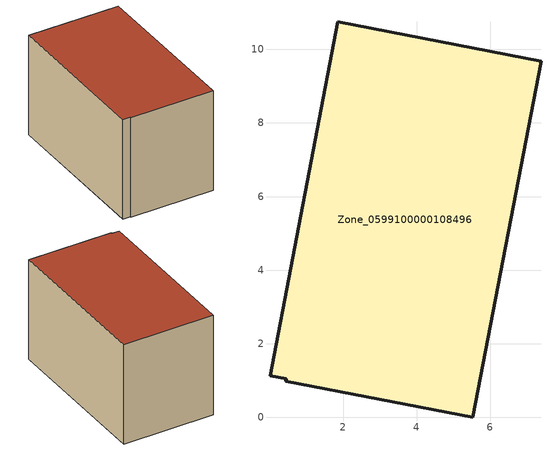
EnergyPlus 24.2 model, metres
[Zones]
Zone_0599100000108496
 floor ground (C_G): 0.45,1.05 0.01,1.14 1.85,10.75 7.38,9.68 5.53,0 0.44,0.98 z0
 wall outside (C_F): 5.53,0 7.38,9.68 1.85,10.75 0.01,1.14 0.45,1.05 0.44,0.98 5.53,0 z0:6.35
 roof outside (C_R): 0.01,1.14 0.45,1.05 0.44,0.98 5.53,0 7.38,9.68 1.85,10.75 z6.35
[BUILDING]
Pand.0599100000108496: North Axis=0; Terrain=City; Loads Convergence Tolerance Value=0.04; Temperature Convergence Tolerance Value=0.4; Solar Distribution=FullExterior; Maximum Number of Warmup Days=25; Minimum Number of Warmup Days=1
[Site:Location]
Rotterdam.The.Hague.AP_ZH_NLD Design_Conditions: Latitude=51.96; Longitude=4.45; Time Zone=1; Elevation=-4.5
[SITE:GROUNDTEMPERATURE:BUILDINGSURFACE]
18, 18, 18, 18, 18, 18, 18, 18, 18, 18, 18, 18
[MATERIAL] Thermal Absorptance=0.9; Solar Absorptance=0.7; Visible Absorptance=0.7
Name | Roughness | Thickness | Conductivity | Density | Specific Heat
G.TC.1946-1964 | MediumSmooth | 0.15 | 1 | 540 | 1210
F.TC.1946-1964 | Rough | 0.3 | 0.857143 | 1920 | 840
R.TC.1946-1964 | MediumRough | 0.2 | 0.235294 | 1500 | 1000
[CONSTRUCTION]
C_G: G.TC.1946-1964
C_F: F.TC.1946-1964
C_R: R.TC.1946-1964
[ZONE]
Zone_0599100000108496: Type=1; Multiplier=1; Ceiling Height=Autocalculate; Volume=Autocalculate; Floor Area=autocalculate; Part of Total Floor Area=Yes
[ZONEINFILTRATION:DESIGNFLOWRATE]
Infil_Zone_0599100000108496: Zone or ZoneList or Space or SpaceList=Zone_0599100000108496; Schedule=AlwaysOn; Design Flow Rate Calculation Method=Flow/Area; Flow Rate per Floor Area=0.003; Constant Term Coefficient=1; Temperature Term Coefficient=0; Velocity Term Coefficient=0; Velocity Squared Term Coefficient=0
[HVACTEMPLATE:ZONE:IDEALLOADSAIRSYSTEM]
Zone_0599100000108496: Maximum Heating Supply Air Temperature=50; Minimum Cooling Supply Air Temperature=13; Maximum Heating Supply Air Humidity Ratio=0.0156; Minimum Cooling Supply Air Humidity Ratio=0.0077; Heating Limit=NoLimit; Cooling Limit=NoLimit; Dehumidification Control Type=ConstantSensibleHeatRatio; Cooling Sensible Heat Ratio=0.7; Dehumidification Setpoint=60; Humidification Control Type=None; Humidification Setpoint=30; Outdoor Air Method=None; Outdoor Air Flow Rate per Person=0.00944; Outdoor Air Flow Rate per Zone Floor Area=0; Outdoor Air Flow Rate per Zone=0; Demand Controlled Ventilation Type=None; Outdoor Air Economizer Type=NoEconomizer; Heat Recovery Type=None; Sensible Heat Recovery Effectiveness=0.7; Latent Heat Recovery Effectiveness=0.65
[ZONECONTROL:THERMOSTAT]
ThermostatControl_Zone_0599100000108496: Zone or ZoneList=Zone_0599100000108496; Control Type Schedule=DualSetpointControlType; Control 1=Thermostat_Zone_0599100000108496; Temperature Difference Between Cutout And Setpoint=0
[THERMOSTATSETPOINT:DUALSETPOINT]
Thermostat_Zone_0599100000108496: Heating Setpoint Temperature Schedule=HeatingSetpoint_Zone_0599100000108496; Cooling Setpoint Temperature Schedule=CoolingSetpoint_Zone_0599100000108496
[SCHEDULE:COMPACT]
HeatingSetpoint_Zone_0599100000108496: Through: 12/31, For: AllDays, Until: 24:00, 21
CoolingSetpoint_Zone_0599100000108496: Through: 12/31, For: AllDays, Until: 24:00, 24
DualSetpointControlType: Through: 12/31, For: AllDays, Until: 24:00, 4
AlwaysOn: Through: 12/31, For: AllDays, Until: 24:00, 1
